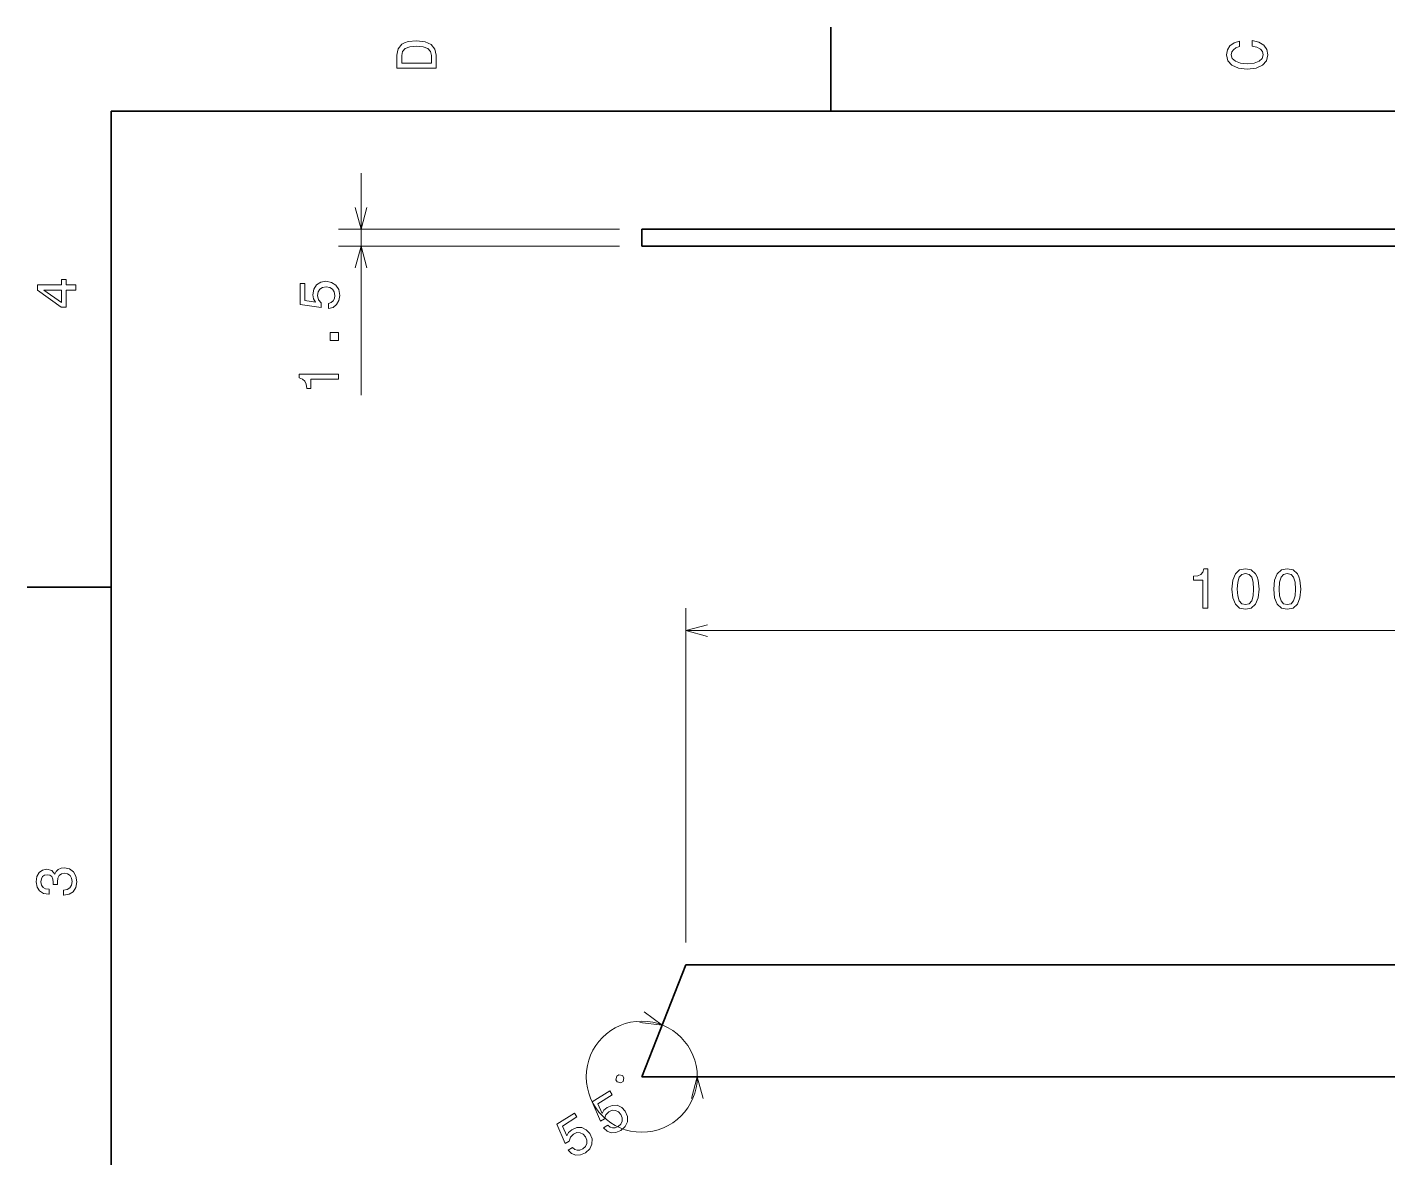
# Model space of a CAD drawing. Extents: x 0 to 297, y 0 to 210.
# Drawn here: x 2.5 to 124, y 106.5 to 207.5 of the extents above; entities that cross this region are included whole.
import ezdxf

# ---------------------------------------------------------------- set-up
doc = ezdxf.new("R2010")
doc.units = 0

msp = doc.modelspace()

# ---------------------------------------------------------------- linework, layer by layer
at = {"color": 7, "lineweight": 35, "ltscale": 0.1875}
for p, q in [((74.300003, 200), (74.300003, 207.5)), ((10, 157.5), (2.5, 157.5))]:
    msp.add_line(p, q, dxfattribs=at)
at = {"color": 7, "lineweight": 35}
for p, q in [((287, 200), (10, 200)), ((10, 200), (10, 10)), ((161.330872, 189.457016), (57.400864, 189.457016)), ((161.330872, 187.957016), (57.400864, 187.957016)), ((61.330864, 123.771744), (161.330872, 123.771744)), ((161.330872, 113.771744), (57.400864, 113.771744))]:
    msp.add_line(p, q, dxfattribs=at)
at = {"color": 7, "lineweight": 13, "ltscale": 0.495699}
msp.add_line((32.318401, 174.629074), (32.318401, 194.457016), dxfattribs=at)
at = {"color": 7, "lineweight": 13}
for p, q in [((55.400864, 189.457016), (30.318401, 189.457016)), ((55.400864, 187.957016), (30.318401, 187.957016)), ((61.330864, 125.771744), (61.330864, 155.617859)), ((61.330864, 153.617859), (161.330872, 153.617859))]:
    msp.add_line(p, q, dxfattribs=at)
at = {"color": 7, "lineweight": 35, "ltscale": 0.0375}
msp.add_line((57.400864, 189.457016), (57.400864, 187.957016), dxfattribs=at)
at = {"color": 7, "lineweight": 35, "ltscale": 0.268613}
msp.add_line((57.400864, 113.771744), (61.330864, 123.771744), dxfattribs=at)
at = {"color": 7, "lineweight": 13}
for points in [[(35.533215, 204.994965), (35.533215, 203.829971), (39.033215, 203.829971), (39.033215, 204.994965), (38.922264, 205.544678), (38.584366, 205.953171), (38.034657, 206.205338), (37.283215, 206.296112), (36.516644, 206.215424), (36.21405, 206.114563), (35.971977, 205.973343), (35.644165, 205.56485), (35.563473, 205.297562)], [(35.951801, 204.959656), (36.027451, 205.342941), (36.259438, 205.605194), (36.672985, 205.761536), (37.283215, 205.811966), (37.873272, 205.756485), (38.286816, 205.600143), (38.533936, 205.332855), (38.614628, 204.959656), (38.614628, 204.298996), (35.951801, 204.298996)], [(111.93206, 205.817017), (112.35569, 205.716141), (112.658287, 205.549713), (112.844887, 205.317734), (112.905403, 205.045395), (112.814629, 204.71759), (112.54229, 204.460388), (112.098488, 204.28891), (111.483215, 204.233429), (110.872986, 204.28891), (110.424141, 204.455338), (110.151802, 204.71254), (110.055984, 205.045395), (110.106415, 205.287476), (110.247627, 205.494247), (110.474571, 205.655624), (110.787247, 205.766571), (110.787247, 206.245682), (110.308144, 206.094391), (109.94503, 205.832138), (109.718086, 205.474075), (109.637398, 205.045395), (109.763474, 204.510818), (110.116501, 204.10231), (110.696472, 203.840057), (111.483215, 203.749283), (112.269958, 203.840057), (112.84993, 204.10231), (113.208, 204.510818), (113.329041, 205.045395), (113.233215, 205.51442), (112.965927, 205.892654), (112.527161, 206.159943), (111.93206, 206.301163)], [(6.833213, 184.02739), (6.833213, 184.481277), (5.965778, 184.481277), (5.965778, 184.98056), (5.56232, 184.98056), (5.56232, 184.481277), (3.408862, 184.481277), (3.408862, 184.022339), (5.521974, 182.489197), (5.965778, 182.489197), (5.965778, 184.02739)], [(29.405577, 182.368408), (29.819122, 182.479355), (30.141888, 182.726471), (30.343618, 183.089584), (30.419266, 183.553558), (30.328487, 184.062927), (30.081369, 184.461349), (29.687998, 184.713501), (29.183674, 184.809326), (28.714657, 184.723587), (28.3465, 184.481522), (28.109467, 184.103271), (28.023731, 183.61409), (28.084251, 183.23584), (28.250679, 182.943329), (27.307594, 183.084549), (27.307594, 184.617691), (26.894051, 184.617691), (26.894051, 182.746643), (28.749958, 182.469269), (28.749958, 182.872726), (28.512924, 183.165237), (28.427193, 183.538437), (28.482666, 183.861206), (28.644051, 184.108322), (28.891167, 184.264664), (29.208893, 184.320129), (29.526615, 184.264664), (29.773733, 184.103271), (29.930073, 183.856155), (29.985548, 183.538437), (29.950245, 183.271149), (29.834251, 183.064377), (29.652695, 182.913071), (29.405577, 182.837433)], [(5.56232, 182.912827), (3.993876, 184.02739), (5.56232, 184.02739)], [(30.318401, 179.535126), (30.318401, 180.231079), (29.566961, 180.231079), (29.566961, 179.535126)], [(30.318401, 176.056305), (30.318401, 176.515228), (26.793186, 176.515228), (26.793186, 176.172302), (27.100822, 176.081512), (27.307594, 175.899963), (27.428631, 175.622589), (27.468979, 175.239304), (27.827045, 175.239304), (27.827045, 176.056305)], [(107.504059, 155.617859), (107.962997, 155.617859), (107.962997, 159.143066), (107.620056, 159.143066), (107.529282, 158.835434), (107.347717, 158.628662), (107.070343, 158.507629), (106.687057, 158.467285), (106.687057, 158.109222), (107.504059, 158.109222)], [(110.115448, 157.327515), (110.191093, 156.535721), (110.428123, 155.970886), (110.806366, 155.627945), (111.330864, 155.516998), (111.850311, 155.627945), (112.228561, 155.970886), (112.460541, 156.535721), (112.541237, 157.327515), (112.460541, 158.114258), (112.364723, 158.426941), (112.228561, 158.684143), (111.850311, 159.027084), (111.330864, 159.143066), (110.806366, 159.027084), (110.428123, 158.679092), (110.191093, 158.114258)], [(110.599594, 157.327515), (110.639938, 157.937744), (110.766022, 158.376495), (110.992966, 158.633713), (111.330864, 158.724487), (111.663712, 158.633713), (111.890656, 158.376495), (112.016739, 157.937744), (112.057083, 157.327515), (112.016739, 156.712234), (111.890656, 156.273483), (111.663712, 156.016266), (111.330864, 155.930542), (110.992966, 156.016266), (110.766022, 156.273483), (110.639938, 156.712234)], [(113.851471, 157.327515), (113.927116, 156.535721), (114.164146, 155.970886), (114.542389, 155.627945), (115.066887, 155.516998), (115.586334, 155.627945), (115.964584, 155.970886), (116.196564, 156.535721), (116.27726, 157.327515), (116.196564, 158.114258), (116.100746, 158.426941), (115.964584, 158.684143), (115.586334, 159.027084), (115.066887, 159.143066), (114.542389, 159.027084), (114.164146, 158.679092), (113.927116, 158.114258)], [(114.335617, 157.327515), (114.375961, 157.937744), (114.502045, 158.376495), (114.728989, 158.633713), (115.066887, 158.724487), (115.399734, 158.633713), (115.626678, 158.376495), (115.752762, 157.937744), (115.793106, 157.327515), (115.752762, 156.712234), (115.626678, 156.273483), (115.399734, 156.016266), (115.066887, 155.930542), (114.728989, 156.016266), (114.502045, 156.273483), (114.375961, 156.712234)], [(5.73379, 129.979111), (5.769093, 129.979111), (6.253242, 130.059799), (6.616354, 130.296829), (6.848343, 130.670029), (6.934078, 131.164276), (6.848343, 131.688766), (6.626441, 132.082138), (6.273415, 132.334305), (5.819525, 132.425079), (5.521974, 132.384735), (5.279899, 132.273788), (5.0933, 132.092224), (4.957133, 131.850143), (4.684798, 132.177963), (4.251081, 132.293961), (3.857709, 132.218307), (3.560158, 132.00145), (3.373559, 131.648422), (3.307997, 131.164276), (3.388689, 130.710388), (3.610591, 130.362396), (3.963617, 130.135452), (4.432637, 130.059799), (4.46794, 130.059799), (4.46794, 130.508652), (4.145173, 130.548996), (3.913184, 130.680115), (3.771974, 130.891937), (3.721542, 131.189484), (3.761888, 131.451736), (3.867795, 131.643372), (4.039265, 131.759369), (4.271254, 131.804764), (4.518372, 131.759369), (4.684798, 131.638336), (4.785663, 131.426514), (4.815922, 131.139053), (4.810879, 130.942368), (5.209294, 130.942368), (5.199208, 131.189484), (5.244596, 131.507217), (5.365634, 131.744247), (5.56232, 131.885452), (5.819525, 131.935883), (6.112032, 131.880417), (6.328891, 131.734161), (6.465058, 131.502167), (6.510447, 131.194534), (6.460014, 130.876801), (6.308718, 130.644821), (6.066643, 130.498566), (5.73379, 130.443085)], [(55.534367, 113.231812), (55.731705, 113.356323), (55.804531, 113.678169), (55.680023, 113.875504), (55.358177, 113.948334), (55.160839, 113.823822), (55.088013, 113.501976), (55.212521, 113.304642)], [(53.9813, 109.19281), (54.295807, 108.902267), (54.677032, 108.761154), (55.091774, 108.784309), (55.52454, 108.967911), (55.906887, 109.31649), (56.111973, 109.738083), (56.115326, 110.20533), (55.927254, 110.682976), (55.604469, 111.033897), (55.203285, 111.21608), (54.756912, 111.214714), (54.29744, 111.026184), (54.009842, 110.773163), (53.851269, 110.476326), (53.467453, 111.349274), (54.764076, 112.167374), (54.543404, 112.51712), (52.961014, 111.518715), (53.716759, 109.801109), (54.057976, 110.016396), (54.178875, 110.372948), (54.44875, 110.6446), (54.751328, 110.769913), (55.04644, 110.765289), (55.310524, 110.639717), (55.526981, 110.400612), (55.649605, 110.102303), (55.644985, 109.80719), (55.519413, 109.543106), (55.280308, 109.326645), (55.035416, 109.213875), (54.798645, 109.201637), (54.573807, 109.274452), (54.377964, 109.443085)], [(50.821632, 107.199226), (51.136139, 106.908684), (51.517365, 106.76757), (51.932106, 106.790726), (52.364872, 106.974335), (52.747219, 107.322906), (52.952305, 107.744499), (52.955658, 108.211746), (52.767586, 108.689392), (52.444801, 109.040314), (52.043621, 109.222496), (51.597248, 109.22113), (51.137772, 109.0326), (50.850174, 108.779579), (50.691601, 108.482742), (50.307785, 109.35569), (51.604408, 110.17379), (51.383736, 110.523537), (49.801346, 109.525131), (50.557091, 107.807526), (50.898308, 108.022812), (51.019207, 108.379364), (51.289085, 108.651016), (51.59166, 108.776329), (51.886772, 108.771706), (52.150856, 108.646133), (52.367317, 108.407028), (52.489937, 108.108719), (52.485317, 107.813614), (52.359749, 107.549522), (52.12064, 107.333069), (51.875748, 107.220291), (51.638977, 107.208054), (51.414139, 107.280869), (51.2183, 107.449501)]]:
    msp.add_lwpolyline(points, close=True, dxfattribs=at)
for points in [[(31.800764, 191.38887), (32.318401, 189.457016), (32.836037, 191.38887)], [(32.836037, 186.025162), (32.318401, 187.957016), (31.800764, 186.025162)], [(63.262714, 154.135498), (61.330864, 153.617859), (63.262714, 153.10022)], [(57.227989, 118.613495), (59.215309, 118.388657), (57.606659, 119.577034)], [(62.879154, 111.83989), (62.361519, 113.771744), (61.84388, 111.83989)]]:
    msp.add_lwpolyline(points, dxfattribs=at)
msp.add_circle((57.400864, 113.771744), 4.960653, dxfattribs=at)

doc.saveas('drawing.dxf')
